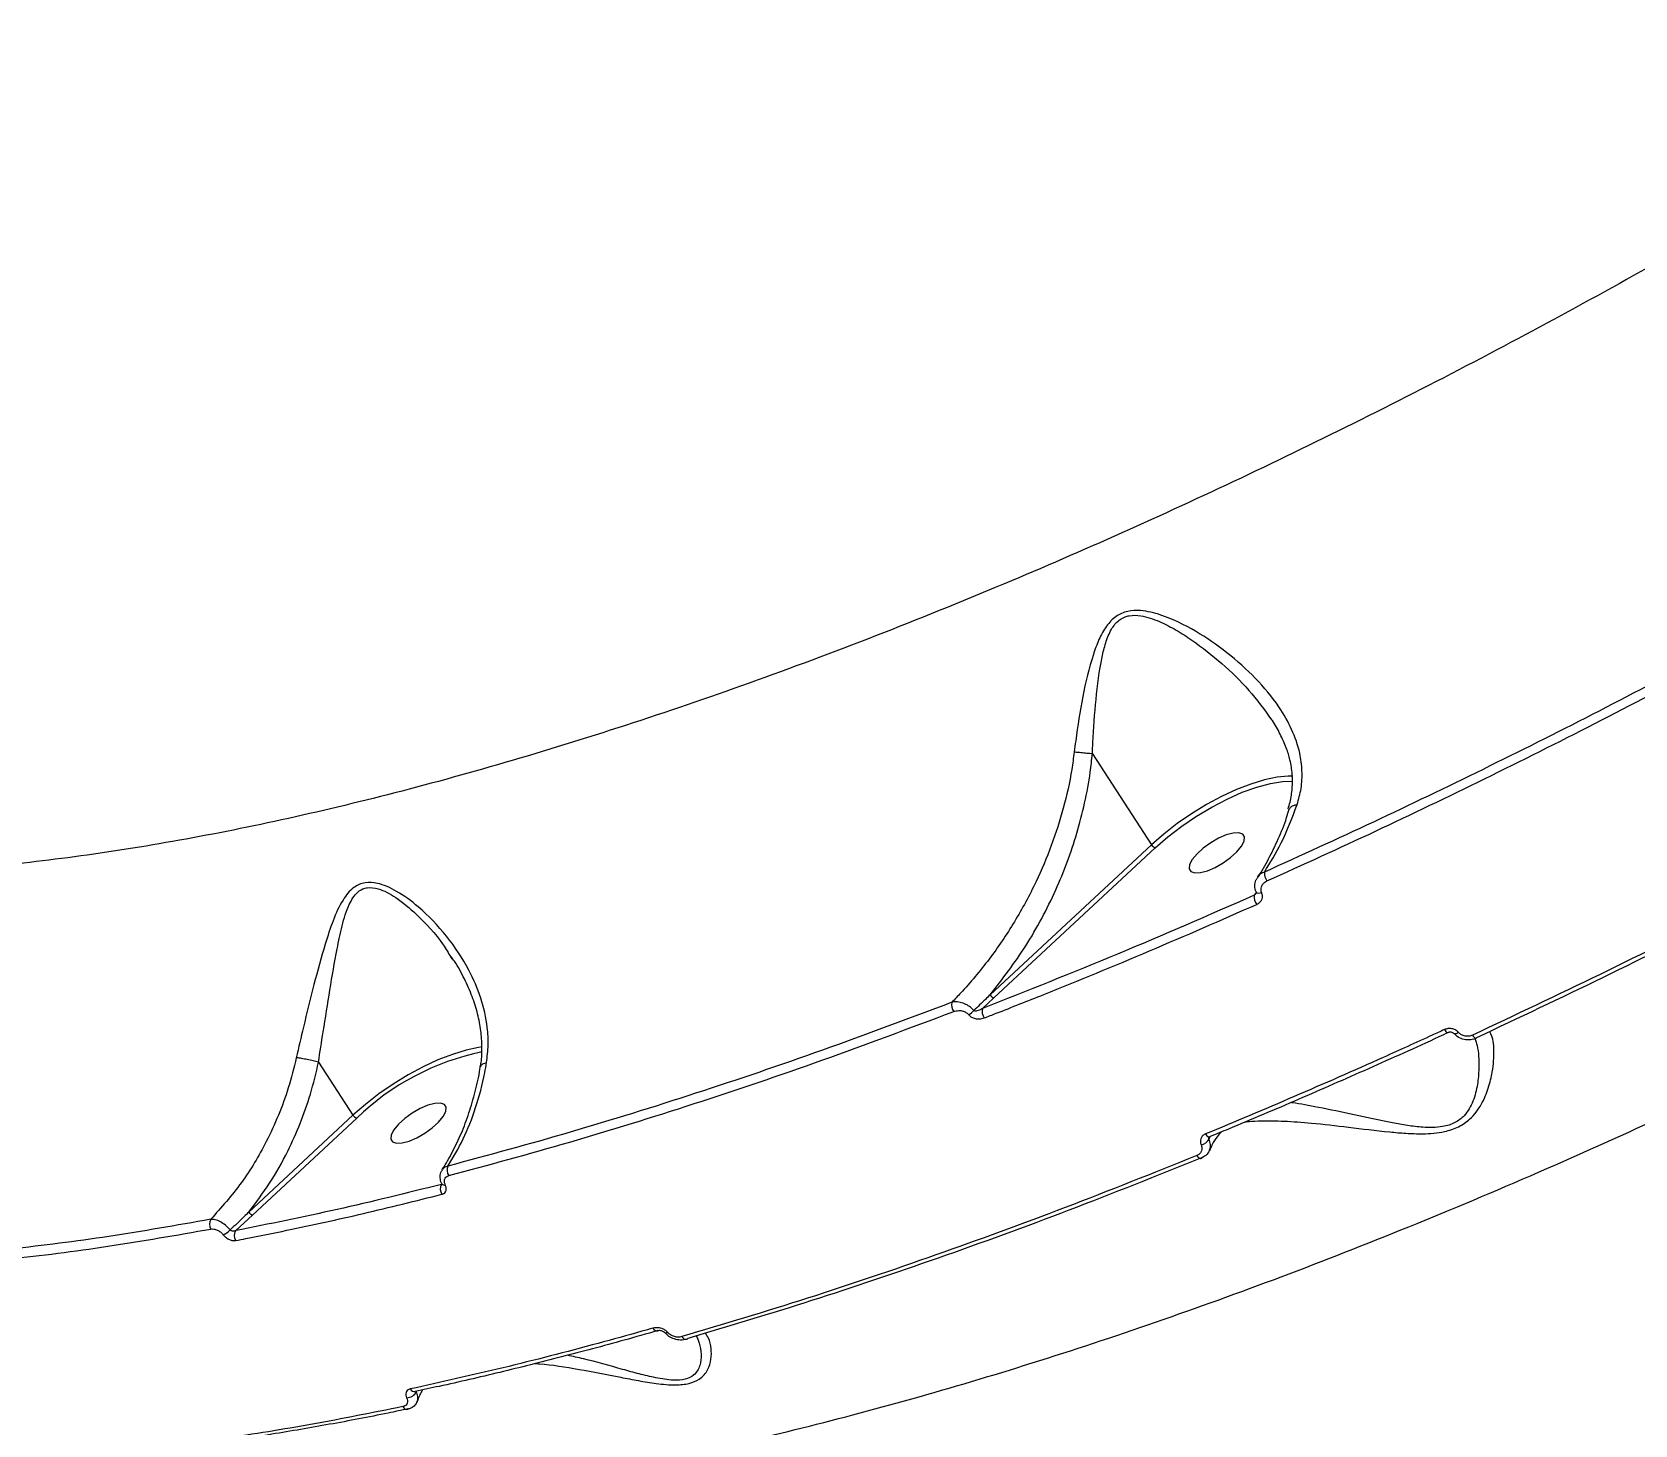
# Model space of a CAD drawing. Header units: millimetres. Extents: x -4781 to 5098, y -4410 to 4664.
# Drawn here: x -1711.4 to -1488, y -816.4 to -622.3 of the extents above; entities that cross this region are included whole.
import ezdxf

# ---------------------------------------------------------------- set-up
doc = ezdxf.new("R2010")
doc.units = ezdxf.units.MM
for name, color, linetype in [('DIKOM_ОБЪЕКТ', 7, 'Continuous'), ('DIKOM_РАЗМЕР_ЗОНА', 7, 'Continuous'), ('DIKOM_РАЗМЕР_ОБЪЕКТА', 7, 'Continuous')]:
    doc.layers.add(name, color=color, linetype=linetype)
doc.styles.add('style1', font='arial.ttf', dxfattribs={"width": 0.8})
doc.dimstyles.new('1-50', dxfattribs={"dimtxt": 300, "dimasz": 200, "dimexe": 100, "dimexo": 0, "dimgap": 100, "dimtad": 1, "dimtxsty": 'style1', "dimcen": 200, "dimclrd": 7, "dimclre": 7, "dimclrt": 7, "dimadec": 1, "dimazin": 2, "dimtfac": 1, "dimtmove": 0, "dimatfit": 2, "dimfxl": 0, "dimlwd": 25, "dimlwe": 18, "dimarcsym": 0})

# ---------------------------------------------------------------- blocks, each defined once
blk = doc.blocks.new('*D54')
at = {"layer": 'Defpoints', "color": 0, "transparency": 16777216}
for p in [(2534.93, 1098.4), (-3331.22, 763.4), (2534.93, -3200.56)]:
    blk.add_point(p, dxfattribs=at)
at = {"layer": 'DIKOM_РАЗМЕР_ОБЪЕКТА', "color": 7, "lineweight": 18, "transparency": 16777216}
for p, q in [((2534.93, 1098.4), (2534.93, -3300.56)), ((-3331.22, 763.4), (-3331.22, -3300.56))]:
    blk.add_line(p, q, dxfattribs=at)
at = {"layer": 'DIKOM_РАЗМЕР_ОБЪЕКТА', "color": 7, "lineweight": 25, "transparency": 16777216}
blk.add_line((-3131.22, -3200.56), (2334.93, -3200.56), dxfattribs=at)
at = {"layer": 'DIKOM_РАЗМЕР_ОБЪЕКТА', "color": 7, "transparency": 16777216}
for points in [[(-3131.22, -3167.23), (-3131.22, -3233.9), (-3331.22, -3200.56)], [(2334.93, -3167.23), (2334.93, -3233.9), (2534.93, -3200.56)]]:
    blk.add_solid(points, dxfattribs=at)
at = {"layer": 'DIKOM_РАЗМЕР_ОБЪЕКТА', "color": 7, "transparency": 16777216, "insert": (941.13, -2947.39), "char_height": 300, "attachment_point": 5, "style": 'style1'}
blk.add_mtext('5870', dxfattribs=at)
blk = doc.blocks.new('*D57')
at = {"layer": 'Defpoints', "color": 0, "transparency": 16777216}
for p in [(4034.06, 1180.11), (-4781.22, 856.14), (4034.06, -4310.06)]:
    blk.add_point(p, dxfattribs=at)
at = {"layer": 'DIKOM_РАЗМЕР_ЗОНА', "color": 7, "lineweight": 18, "transparency": 16777216}
for p, q in [((4034.06, 1180.11), (4034.06, -4410.06)), ((-4781.22, 856.14), (-4781.22, -4410.06))]:
    blk.add_line(p, q, dxfattribs=at)
at = {"layer": 'DIKOM_РАЗМЕР_ЗОНА', "color": 7, "lineweight": 25, "transparency": 16777216}
blk.add_line((-4581.22, -4310.06), (3834.06, -4310.06), dxfattribs=at)
at = {"layer": 'DIKOM_РАЗМЕР_ЗОНА', "color": 7, "transparency": 16777216}
for points in [[(-4581.22, -4276.72), (-4581.22, -4343.39), (-4781.22, -4310.06)], [(3834.06, -4276.72), (3834.06, -4343.39), (4034.06, -4310.06)]]:
    blk.add_solid(points, dxfattribs=at)
at = {"layer": 'DIKOM_РАЗМЕР_ЗОНА', "color": 7, "transparency": 16777216, "insert": (-1490.8, -4056.88), "char_height": 300, "attachment_point": 5, "style": 'style1'}
blk.add_mtext('8820', dxfattribs=at)

msp = doc.modelspace()

# ---------------------------------------------------------------- linework, layer by layer
at = {"layer": 'DIKOM_ОБЪЕКТ', "color": 7, "linetype": 'Continuous', "lineweight": 15}
for p, q in [((-1563.629, -722.932), (-1555.406, -735.59)), ((-1555.406, -735.59), (-1577.881, -756.498)), ((-1577.356, -756.909), (-1554.882, -736)), ((-1540.784, -742.224), (-1541.084, -742.622)), ((-1653.055, -751.254), (-1652.908, -751.488)), ((-1578.969, -758.403), (-1577.356, -756.909)), ((-1671.495, -765.888), (-1666.703, -773.264)), ((-1666.703, -773.264), (-1681.235, -786.783)), ((-1680.71, -787.193), (-1666.179, -773.674)), ((-1547.358, -776.618), (-1547.224, -776.246)), ((-1548.486, -779.288), (-1548.45, -779.269)), ((-1654.352, -782.881), (-1654.383, -782.922)), ((-1683.049, -789.355), (-1680.71, -787.193)), ((-1658.026, -811.791), (-1658.031, -811.792)), ((-1659.077, -814.254), (-1659.026, -814.241))]:
    msp.add_line(p, q, dxfattribs=at)
at = {"layer": 'DIKOM_ОБЪЕКТ', "color": 7, "linetype": 'Continuous', "lineweight": 15, "flags": 128}
for points in [[(-1535.69, -726.015), (-1536.33, -726.01), (-1537.895, -726.162), (-1539.648, -726.534), (-1541.55, -727.117), (-1543.56, -727.901), (-1545.635, -728.867), (-1547.729, -729.994), (-1549.798, -731.259), (-1551.795, -732.633), (-1553.678, -734.087), (-1555.406, -735.59)], [(-1554.882, -736), (-1553.108, -734.464), (-1551.169, -732.981), (-1549.113, -731.589), (-1546.987, -730.32), (-1544.845, -729.205), (-1542.737, -728.272), (-1540.715, -727.542), (-1538.827, -727.034), (-1537.119, -726.759), (-1535.704, -726.721)], [(-1550.077, -738.348), (-1550.144, -738.924), (-1549.897, -739.321), (-1549.357, -739.506), (-1548.567, -739.464), (-1547.593, -739.199), (-1546.512, -738.732), (-1545.411, -738.1), (-1544.382, -737.356), (-1543.505, -736.559), (-1542.854, -735.774), (-1542.48, -735.064), (-1542.414, -734.488), (-1542.66, -734.091), (-1543.2, -733.906), (-1543.99, -733.948), (-1544.965, -734.213), (-1546.046, -734.68), (-1547.146, -735.312), (-1548.176, -736.056), (-1549.052, -736.853), (-1549.703, -737.638), (-1550.077, -738.348)], [(-1540.025, -742.293), (-1540.242, -742.339), (-1540.436, -742.354), (-1540.598, -742.336), (-1540.717, -742.286), (-1540.786, -742.207), (-1540.788, -742.204)], [(-1514.574, -761.346), (-1514.473, -761.487), (-1514.371, -761.604), (-1514.272, -761.693), (-1514.181, -761.75), (-1514.099, -761.772), (-1514.031, -761.76), (-1514.03, -761.76)], [(-1512.597, -761.736), (-1512.719, -761.811), (-1512.834, -761.87), (-1512.941, -761.913), (-1513.035, -761.939), (-1513.115, -761.948), (-1513.179, -761.938), (-1513.225, -761.91), (-1513.231, -761.904)], [(-1648.685, -763.765), (-1649.192, -763.836), (-1650.945, -764.207), (-1652.847, -764.791), (-1654.857, -765.575), (-1656.932, -766.54), (-1659.026, -767.668), (-1661.095, -768.933), (-1663.092, -770.307), (-1664.975, -771.761), (-1666.703, -773.264)], [(-1510.654, -762.119), (-1510.557, -762.256), (-1510.459, -762.37), (-1510.364, -762.459), (-1510.275, -762.518), (-1510.195, -762.545), (-1510.128, -762.539), (-1510.12, -762.536)], [(-1510.12, -762.536), (-1510.075, -762.502), (-1510.039, -762.433)], [(-1661.374, -776.022), (-1661.44, -776.598), (-1661.194, -776.995), (-1660.654, -777.18), (-1659.864, -777.138), (-1658.89, -776.873), (-1657.808, -776.406), (-1656.708, -775.774), (-1655.679, -775.03), (-1654.802, -774.233), (-1654.151, -773.448), (-1653.777, -772.738), (-1653.711, -772.162), (-1653.957, -771.765), (-1654.498, -771.58), (-1655.287, -771.621), (-1656.262, -771.887), (-1657.343, -772.354), (-1658.443, -772.986), (-1659.473, -773.73), (-1660.349, -774.527), (-1661, -775.312), (-1661.374, -776.022)], [(-1547.877, -775.891), (-1547.774, -776.031), (-1547.668, -776.146), (-1547.562, -776.232), (-1547.46, -776.284), (-1547.367, -776.302), (-1547.285, -776.284)], [(-1549.07, -778.894), (-1548.971, -779.03), (-1548.868, -779.143), (-1548.764, -779.227), (-1548.665, -779.281), (-1548.572, -779.302), (-1548.49, -779.29), (-1548.486, -779.288)], [(-1622.829, -803.556), (-1622.908, -803.593), (-1622.981, -803.621), (-1623.046, -803.639), (-1623.102, -803.647), (-1623.148, -803.645), (-1623.185, -803.633), (-1623.207, -803.615)]]:
    msp.add_lwpolyline(points, dxfattribs=at)
at = {"layer": 'DIKOM_ОБЪЕКТ', "color": 7, "linetype": 'Continuous', "lineweight": 15}
for centre, radius, start, end in [((-1554.639, -735.15), 0.884, 209.81824, 254.07925), ((-1537.657, -739.465), 2.01, 177.90582, 215.3995), ((-1539.212, -742.793), 1.881, 174.7796, 216.12764), ((-1577.111, -756.055), 0.888, 209.93421, 253.96328), ((-1581.614, -757.867), 1.649, 168.63794, 215.33849), ((-1582.454, -756.562), 3.122, 300.1662, 317.24545), ((-1577.41, -758.776), 1.604, 166.54451, 216.00548), ((-1641.664, -799.014), 35.257, 101.48092, 134.05289), ((-1665.933, -772.82), 0.889, 209.94934, 253.94815), ((-1548.763, -775.783), 1.634, 280.19635, 329.27734), ((-1652.24, -780.932), 1.355, 155.19312, 214.28323), ((-1653.217, -783.542), 1.321, 152.02469, 214.71874), ((-1653.955, -782.562), 0.454, 219.20777, 285.65843), ((-1685.44, -788.432), 1.271, 149.36294, 213.51035), ((-1680.464, -786.339), 0.889, 209.94934, 253.94815), ((-1686.088, -787.035), 3.177, 294.17989, 315.37897), ((-1681.995, -790.039), 1.256, 147.01157, 213.97389), ((-1624.302, -802.684), 0.639, 204.70252, 277.49605), ((-1620.259, -803.862), 0.645, 205.0737, 276.05183), ((-1620.299, -804.13), 0.389, 286.1585, 325.60577), ((-1659.242, -811.079), 1.573, 270.60923, 332.74689), ((-1658.117, -811.128), 0.667, 206.83468, 278.63021), ((-1659.144, -813.578), 0.679, 207.42707, 275.67262)]:
    msp.add_arc(centre, radius, start, end, dxfattribs=at)
for points, knots in [([(-1700.141, -826.669), (-1696.301, -826.986), (-1688.607, -827.621), (-1676.038, -827.616), (-1662.766, -826.92), (-1648.778, -825.47), (-1634.159, -823.288), (-1618.943, -820.37), (-1603.144, -816.709), (-1586.801, -812.325), (-1569.969, -807.238), (-1552.726, -801.473), (-1535.154, -795.058), (-1517.298, -788.004), (-1499.184, -780.311), (-1480.845, -772.004), (-1462.346, -763.116), (-1443.771, -753.691), (-1425.206, -743.773), (-1406.7, -733.381), (-1388.284, -722.525), (-1369.987, -711.232), (-1351.874, -699.546), (-1334.027, -687.524), (-1316.53, -675.22), (-1299.426, -662.663), (-1282.751, -649.867), (-1266.525, -636.859), (-1250.807, -623.692), (-1235.669, -610.427), (-1221.176, -597.128), (-1208.418, -584.821), (-1197.211, -573.532), (-1190.772, -566.697), (-1187.553, -563.279)], [0, 0, 0, 0, 0.03155663, 0.06321286, 0.0949197, 0.12662656, 0.15828294, 0.18983941, 0.22139713, 0.25305436, 0.28476196, 0.31646992, 0.34812713, 0.37968505, 0.41126502, 0.44294433, 0.47467424, 0.50640413, 0.53808345, 0.56966396, 0.60129519, 0.63302521, 0.66480636, 0.69658742, 0.72831845, 0.75995011, 0.79165926, 0.82346749, 0.85532685, 0.88718615, 0.91899504, 0.9507048, 0.97535237, 1, 1, 1, 1]), ([(-1444.007, -630.133), (-1449.328, -633.425), (-1459.974, -640.013), (-1476.074, -649.462), (-1492.218, -658.566), (-1508.593, -667.39), (-1525.163, -675.898), (-1541.89, -684.056), (-1558.503, -691.726), (-1575.503, -699.125), (-1592.836, -706.168), (-1610.436, -712.774), (-1627.708, -718.711), (-1644.57, -723.952), (-1660.941, -728.47), (-1676.749, -732.243), (-1691.956, -735.251), (-1706.55, -737.507), (-1720.507, -739.015), (-1733.763, -739.769), (-1746.254, -739.764), (-1757.924, -738.994), (-1768.738, -737.449), (-1778.697, -735.147), (-1787.786, -732.101), (-1795.962, -728.326), (-1803.196, -723.847), (-1809.523, -718.539), (-1814.484, -713.101), (-1816.857, -709.069), (-1817.837, -707.405)], [0, 0, 0, 0, 0.0324352, 0.0649096, 0.0973834, 0.1298186, 0.163584, 0.1973932, 0.2312023, 0.2649672, 0.3021257, 0.3394017, 0.3767377, 0.4140735, 0.4513491, 0.488507, 0.5255421, 0.5626944, 0.599906, 0.6371178, 0.6742696, 0.7113042, 0.7482507, 0.7853139, 0.8224368, 0.8595594, 0.8966223, 0.9335688, 0.9725881, 1, 1, 1, 1]), ([(-1535.096, -729.984), (-1534.886, -729.239), (-1534.445, -727.678), (-1534.346, -725.265), (-1534.705, -722.489), (-1535.754, -719.481), (-1537.775, -715.948), (-1540.788, -712.312), (-1544.763, -708.798), (-1549.17, -705.717), (-1553.279, -703.716), (-1556.56, -702.87), (-1558.747, -702.945), (-1560.442, -703.688), (-1561.769, -705.124), (-1562.766, -706.973), (-1563.933, -710.213), (-1565.056, -714.899), (-1565.767, -719.539), (-1566.1, -722.142), (-1566.169, -722.675)], [0, 0, 0, 0, 0.0399673, 0.0838384, 0.127729, 0.1889299, 0.2502279, 0.3350339, 0.4199781, 0.5024326, 0.5846095, 0.6297405, 0.6580792, 0.6869102, 0.7179974, 0.7532806, 0.7887185, 0.882239, 0.9758676, 1, 1, 1, 1]), ([(-1563.637, -722.925), (-1563.637, -722.924), (-1563.615, -722.396), (-1563.498, -719.853), (-1563.172, -715.285), (-1562.609, -710.646), (-1561.809, -707.414), (-1561.101, -705.611), (-1560.077, -704.284), (-1559.094, -703.791), (-1558.078, -703.567), (-1556.519, -703.622), (-1554.304, -704.41), (-1551.947, -705.632), (-1548.987, -707.538), (-1545.502, -710.289), (-1541.68, -713.989), (-1539.668, -716.772), (-1538.665, -718.159)], [0, 0, 0, 0, 0.0001194, 0.0330346, 0.1592292, 0.288189, 0.3340668, 0.3807984, 0.4192518, 0.4475634, 0.4540386, 0.4889743, 0.5473066, 0.602373, 0.6575023, 0.7704164, 0.8856174, 1, 1, 1, 1]), ([(-1478.701, -709.466), (-1483.788, -712.146), (-1493.963, -717.505), (-1509.23, -725.139), (-1524.487, -732.491), (-1534.606, -737.092), (-1539.665, -739.392)], [0, 0, 0, 0, 0.249101, 0.4982004, 0.7490987, 1, 1, 1, 1]), ([(-1539.295, -740.629), (-1534.261, -738.341), (-1524.192, -733.764), (-1508.939, -726.416), (-1493.6, -718.751), (-1483.33, -713.341), (-1478.194, -710.636)], [0, 0, 0, 0, 0.2490999, 0.4982004, 0.7491005, 1, 1, 1, 1]), ([(-1536.359, -730.571), (-1536.259, -730.26), (-1535.956, -729.314), (-1535.749, -727.701), (-1535.733, -725.738), (-1536.025, -723.853), (-1536.588, -721.999), (-1537.448, -720.16), (-1538.15, -718.837), (-1538.613, -718.187), (-1538.646, -718.14)], [0, 0, 0, 0, 0.0735415, 0.2237097, 0.3798394, 0.5391954, 0.6743304, 0.8320409, 0.9880269, 1, 1, 1, 1]), ([(-1430.335, -720.431), (-1433.398, -722.177), (-1442.358, -727.283), (-1457.256, -735.45), (-1475.052, -744.793), (-1492.881, -753.745), (-1504.73, -759.328), (-1510.654, -762.119)], [0, 0, 0, 0, 0.11445407, 0.33476413, 0.55507663, 0.77753901, 1, 1, 1, 1]), ([(-1510.039, -762.433), (-1504.185, -759.676), (-1492.478, -754.161), (-1474.747, -745.266), (-1456.933, -735.922), (-1441.953, -727.712), (-1432.956, -722.585), (-1429.9, -720.844)], [0, 0, 0, 0, 0.22031266, 0.44062192, 0.66308405, 0.88554574, 1, 1, 1, 1]), ([(-1566.169, -722.675), (-1566.276, -723.48), (-1566.627, -726.107), (-1567.61, -730.496), (-1569.288, -735.725), (-1571.546, -741.051), (-1574.428, -746.379), (-1577.966, -751.589), (-1580.995, -755.233), (-1582.822, -757.119), (-1583.231, -757.542)], [0, 0, 0, 0, 0.0601107, 0.1962314, 0.3328138, 0.4690594, 0.6303249, 0.7921174, 0.9534348, 1, 1, 1, 1]), ([(-1577.881, -756.498), (-1576.16, -754.276), (-1573.56, -750.916), (-1570.664, -745.874), (-1568.127, -740.736), (-1566.106, -735.333), (-1564.668, -729.778), (-1563.977, -726.071), (-1563.723, -723.775), (-1563.629, -722.932)], [0, 0, 0, 0, 0.2355451, 0.3560383, 0.4765316, 0.7016532, 0.8172925, 0.9329198, 1, 1, 1, 1]), ([(-1563.637, -722.925), (-1563.888, -722.899), (-1564.388, -722.846), (-1565.242, -722.762), (-1565.836, -722.705), (-1566.125, -722.679), (-1566.169, -722.675)], [0, 0, 0, 0, 0.3157232, 0.6314641, 0.9437551, 1, 1, 1, 1]), ([(-1563.629, -722.932), (-1563.63, -722.931), (-1563.632, -722.928), (-1563.635, -722.926), (-1563.637, -722.926), (-1563.637, -722.925)], [0, 0, 0, 0, 0.4104376, 0.7799614, 1, 1, 1, 1]), ([(-1540.611, -740.111), (-1540.601, -740.098), (-1540.034, -739.322), (-1539.05, -737.547), (-1537.699, -734.797), (-1536.746, -732.46), (-1536.306, -731), (-1536.184, -730.596)], [0, 0, 0, 0, 0.0051613, 0.3001366, 0.5942396, 0.8877028, 1, 1, 1, 1]), ([(-1539.665, -739.392), (-1538.848, -738.075), (-1537.074, -735.217), (-1535.789, -731.818), (-1535.096, -729.984)], [0, 0, 0, 0, 0.4604856, 1, 1, 1, 1]), ([(-1536.138, -730.635), (-1536.127, -730.571), (-1536.093, -730.368), (-1535.762, -730.14), (-1535.37, -730.018), (-1535.132, -729.988), (-1535.096, -729.984)], [0, 0, 0, 0, 0.1831216, 0.5794086, 0.9360481, 1, 1, 1, 1]), ([(-1539.665, -739.392), (-1539.754, -739.428), (-1540.08, -739.561), (-1540.433, -739.798), (-1540.564, -740.065), (-1540.592, -740.123)], [0, 0, 0, 0, 0.226535, 0.8333736, 1, 1, 1, 1]), ([(-1648.082, -765.95), (-1647.984, -765.131), (-1647.787, -763.492), (-1647.964, -760.454), (-1648.769, -756.905), (-1650.643, -752.594), (-1653.527, -748.223), (-1657.047, -744.556), (-1660.389, -742.074), (-1662.985, -740.896), (-1665.1, -740.752), (-1666.821, -741.522), (-1668.291, -743.399), (-1669.527, -746.129), (-1670.789, -750.078), (-1672.156, -755.016), (-1673.483, -760.399), (-1674.275, -763.843), (-1674.602, -765.262)], [0, 0, 0, 0, 0.0404288, 0.0808819, 0.1509576, 0.2211461, 0.3139215, 0.4066915, 0.4680963, 0.5184379, 0.5509389, 0.585737, 0.630826, 0.689213, 0.7478313, 0.8412595, 0.9345763, 1, 1, 1, 1]), ([(-1671.501, -765.882), (-1671.501, -765.881), (-1671.325, -764.473), (-1670.733, -761.08), (-1669.912, -755.735), (-1669.077, -750.806), (-1668.241, -746.835), (-1667.417, -744.096), (-1666.335, -742.293), (-1665.321, -741.695), (-1664.36, -741.489), (-1663.289, -741.618), (-1661.938, -742.194), (-1660.107, -743.296), (-1657.367, -745.643), (-1654.729, -748.468), (-1653.408, -750.667), (-1653.055, -751.254)], [0, 0, 0, 0, 0.0000843, 0.0933724, 0.2251181, 0.360521, 0.4414454, 0.5238007, 0.5833766, 0.6175134, 0.6276008, 0.6690018, 0.7022313, 0.7364093, 0.8217667, 0.9524306, 1, 1, 1, 1]), ([(-1540.779, -742.201), (-1540.794, -742.176), (-1540.948, -741.907), (-1541.014, -741.314), (-1540.92, -740.603), (-1540.676, -740.254), (-1540.587, -740.127)], [0, 0, 0, 0, 0.0385569, 0.416942, 0.7877896, 1, 1, 1, 1]), ([(-1540.025, -742.293), (-1540.071, -742.15), (-1540.164, -741.865), (-1540.091, -741.425), (-1539.866, -741.024), (-1539.569, -740.764), (-1539.354, -740.658), (-1539.295, -740.629)], [0, 0, 0, 0, 0.2168656, 0.4335645, 0.6620181, 0.9081306, 1, 1, 1, 1]), ([(-1541.084, -742.622), (-1547.45, -745.406), (-1560.2, -750.982), (-1572.707, -755.927), (-1578.969, -758.403)], [0, 0, 0, 0, 0.4992723, 1, 1, 1, 1]), ([(-1578.707, -759.719), (-1578.156, -759.505), (-1575.399, -758.433), (-1567.751, -755.402), (-1555.675, -750.447), (-1545.715, -746.085), (-1540.73, -743.902)], [0, 0, 0, 0, 0.0441436, 0.220715, 0.6100144, 1, 1, 1, 1]), ([(-1540.814, -742.364), (-1540.818, -742.37), (-1540.866, -742.448), (-1540.964, -742.533), (-1541.058, -742.602), (-1541.084, -742.622)], [0, 0, 0, 0, 0.0587501, 0.7389997, 1, 1, 1, 1]), ([(-1540.816, -742.363), (-1540.81, -742.357), (-1540.765, -742.314), (-1540.769, -742.284), (-1540.783, -742.228), (-1540.789, -742.203)], [0, 0, 0, 0, 0.0798679, 0.5881148, 1, 1, 1, 1]), ([(-1540.73, -743.902), (-1540.674, -743.874), (-1540.467, -743.773), (-1540.18, -743.525), (-1539.961, -743.139), (-1539.89, -742.71), (-1539.98, -742.432), (-1540.025, -742.293)], [0, 0, 0, 0, 0.0918693, 0.3355797, 0.5630667, 0.78146, 1, 1, 1, 1]), ([(-1648.958, -766.512), (-1648.919, -766.321), (-1648.734, -765.415), (-1648.69, -763.737), (-1648.831, -761.468), (-1649.294, -759.113), (-1650.058, -756.69), (-1651.157, -754.231), (-1652.145, -752.386), (-1652.839, -751.413), (-1652.976, -751.221)], [0, 0, 0, 0, 0.0357741, 0.1694872, 0.3115222, 0.4611915, 0.6181688, 0.7832229, 0.9573202, 1, 1, 1, 1]), ([(-1577.881, -756.498), (-1578.101, -756.711), (-1578.857, -757.442), (-1579.62, -758.168), (-1580.161, -758.682)], [0, 0, 0, 0, 0.2912631, 1, 1, 1, 1]), ([(-1583.231, -757.542), (-1589.263, -759.809), (-1601.328, -764.342), (-1619.065, -770.341), (-1636.528, -775.787), (-1647.823, -778.838), (-1653.47, -780.363)], [0, 0, 0, 0, 0.2485974, 0.497193, 0.7485958, 1, 1, 1, 1]), ([(-1653.36, -781.695), (-1647.763, -780.184), (-1636.57, -777.162), (-1619.139, -771.736), (-1601.302, -765.712), (-1589.073, -761.118), (-1582.959, -758.821)], [0, 0, 0, 0, 0.2485958, 0.4971932, 0.7485959, 1, 1, 1, 1]), ([(-1580.161, -758.682), (-1580.191, -758.647), (-1580.369, -758.441), (-1580.782, -758.084), (-1581.481, -757.695), (-1582.293, -757.468), (-1582.888, -757.468), (-1583.182, -757.531), (-1583.231, -757.542)], [0, 0, 0, 0, 0.0395097, 0.2325769, 0.4437218, 0.686693, 0.9479259, 1, 1, 1, 1]), ([(-1582.959, -758.821), (-1582.735, -758.759), (-1582.343, -758.651), (-1581.74, -758.726), (-1581.276, -758.913), (-1581.012, -759.117), (-1580.903, -759.241), (-1580.885, -759.261)], [0, 0, 0, 0, 0.3277139, 0.5739195, 0.7796483, 0.9627621, 1, 1, 1, 1]), ([(-1580.885, -759.261), (-1580.862, -759.287), (-1580.746, -759.419), (-1580.459, -759.633), (-1579.965, -759.825), (-1579.337, -759.895), (-1578.931, -759.782), (-1578.707, -759.719)], [0, 0, 0, 0, 0.04411123, 0.22456001, 0.43379903, 0.68752916, 1, 1, 1, 1]), ([(-1578.969, -758.403), (-1579.108, -758.484), (-1579.348, -758.625), (-1579.693, -758.737), (-1579.933, -758.764), (-1580.068, -758.736), (-1580.129, -758.708), (-1580.152, -758.689), (-1580.161, -758.682)], [0, 0, 0, 0, 0.3694074, 0.6445235, 0.8370656, 0.926919, 0.9709605, 1, 1, 1, 1]), ([(-1514.574, -761.346), (-1515.142, -761.607), (-1517.983, -762.913), (-1524.983, -766.083), (-1535.543, -770.737), (-1543.764, -774.172), (-1547.877, -775.891)], [0, 0, 0, 0, 0.05076917, 0.25385573, 0.62669782, 1, 1, 1, 1]), ([(-1514.032, -761.754), (-1514.468, -761.958), (-1518.191, -763.693), (-1525.171, -766.818), (-1534.949, -771.101), (-1542.326, -774.247), (-1546.417, -775.917), (-1547.289, -776.274)], [0, 0, 0, 0, 0.038981, 0.332445, 0.6265417, 0.9203843, 1, 1, 1, 1]), ([(-1542.315, -774.203), (-1542.144, -774.18), (-1541.538, -774.098), (-1539.79, -774.027), (-1536.943, -774.066), (-1532.845, -774.363), (-1527.921, -774.921), (-1523.418, -775.505), (-1519.919, -775.81), (-1517.358, -775.901), (-1514.795, -775.706), (-1512.528, -774.946), (-1510.675, -773.647), (-1509.295, -771.727), (-1508.372, -769.453), (-1507.748, -766.832), (-1507.575, -764.157), (-1507.802, -762.323), (-1508.212, -761.701), (-1508.281, -761.596)], [0, 0, 0, 0, 0.0188738, 0.0669199, 0.1416294, 0.2186183, 0.3142088, 0.4126448, 0.4499645, 0.487728, 0.5376452, 0.5731953, 0.6086395, 0.6652207, 0.725915, 0.7879231, 0.882642, 0.9802296, 1, 1, 1, 1]), ([(-1512.597, -761.736), (-1512.733, -761.612), (-1512.997, -761.372), (-1513.532, -761.198), (-1514.081, -761.171), (-1514.41, -761.288), (-1514.574, -761.346)], [0, 0, 0, 0, 0.2591654, 0.5021309, 0.7510876, 1, 1, 1, 1]), ([(-1513.232, -761.907), (-1513.246, -761.891), (-1513.282, -761.849), (-1513.393, -761.775), (-1513.55, -761.718), (-1513.726, -761.695), (-1513.901, -761.709), (-1513.989, -761.745), (-1514.032, -761.763)], [0, 0, 0, 0, 0.098723, 0.2637581, 0.4351505, 0.6073305, 0.8045104, 1, 1, 1, 1]), ([(-1510.125, -762.524), (-1510.172, -762.55), (-1510.472, -762.715), (-1511.138, -762.821), (-1512.039, -762.71), (-1512.785, -762.377), (-1513.087, -762.013), (-1513.196, -761.881)], [0, 0, 0, 0, 0.0481782, 0.31012963, 0.57744871, 0.84681003, 1, 1, 1, 1]), ([(-1510.654, -762.119), (-1510.816, -762.177), (-1511.139, -762.292), (-1511.68, -762.269), (-1512.176, -762.098), (-1512.465, -761.883), (-1512.584, -761.751), (-1512.597, -761.736)], [0, 0, 0, 0, 0.248654, 0.4974786, 0.7389466, 0.9702764, 1, 1, 1, 1]), ([(-1510.322, -762.595), (-1510.208, -762.912), (-1509.802, -764.036), (-1509.724, -766.295), (-1509.89, -768.966), (-1510.369, -770.899), (-1511.056, -772.375), (-1511.814, -773.428), (-1513.022, -774.385), (-1515.062, -775.017), (-1517.391, -775.013), (-1519.728, -774.735), (-1522.981, -774.145), (-1527.237, -773.211), (-1531.809, -772.221), (-1534.761, -771.676), (-1535.898, -771.535), (-1535.992, -771.524)], [0, 0, 0, 0, 0.0493118, 0.1752644, 0.2540014, 0.3325331, 0.3672443, 0.4018376, 0.4432457, 0.4844123, 0.5443743, 0.5916462, 0.639011, 0.7653607, 0.8917976, 0.9911197, 1, 1, 1, 1]), ([(-1674.602, -765.262), (-1674.951, -766.677), (-1675.626, -769.411), (-1677.059, -773.316), (-1679.125, -777.804), (-1682.136, -782.855), (-1685.055, -786.127), (-1686.534, -787.784)], [0, 0, 0, 0, 0.1647927, 0.3184379, 0.4735159, 0.7333036, 1, 1, 1, 1]), ([(-1681.235, -786.783), (-1680.238, -785.459), (-1678.231, -782.795), (-1675.878, -778.596), (-1674.009, -774.428), (-1672.536, -770.292), (-1671.849, -767.385), (-1671.495, -765.888)], [0, 0, 0, 0, 0.2199141, 0.4427747, 0.6236753, 0.8062579, 1, 1, 1, 1]), ([(-1671.501, -765.882), (-1671.746, -765.82), (-1672.235, -765.695), (-1673.079, -765.514), (-1673.863, -765.367), (-1674.354, -765.293), (-1674.567, -765.267), (-1674.602, -765.262)], [0, 0, 0, 0, 0.2440297, 0.4879981, 0.7320085, 0.9571043, 1, 1, 1, 1]), ([(-1671.495, -765.888), (-1671.495, -765.886), (-1671.497, -765.884), (-1671.5, -765.883), (-1671.501, -765.882), (-1671.501, -765.882)], [0, 0, 0, 0, 0.5112619, 0.9029977, 1, 1, 1, 1]), ([(-1653.47, -780.363), (-1652.729, -779.133), (-1651.232, -776.649), (-1649.52, -772.235), (-1648.548, -768.577), (-1648.163, -766.408), (-1648.082, -765.95)], [0, 0, 0, 0, 0.2991613, 0.6039986, 0.9163527, 1, 1, 1, 1]), ([(-1648.894, -766.511), (-1648.885, -766.446), (-1648.863, -766.273), (-1648.573, -766.094), (-1648.266, -765.99), (-1648.116, -765.957), (-1648.082, -765.95)], [0, 0, 0, 0, 0.2550672, 0.6860982, 0.9282472, 1, 1, 1, 1]), ([(-1654.285, -780.834), (-1654.268, -780.812), (-1653.735, -780.075), (-1652.817, -778.399), (-1651.565, -775.809), (-1650.502, -772.992), (-1649.648, -769.996), (-1649.132, -767.82), (-1648.966, -766.616), (-1648.95, -766.502)], [0, 0, 0, 0, 0.0062464, 0.2012837, 0.3965005, 0.5915559, 0.7860622, 0.9796829, 1, 1, 1, 1]), ([(-1548.473, -777.391), (-1548.425, -777.534), (-1548.327, -777.819), (-1548.393, -778.246), (-1548.611, -778.611), (-1548.874, -778.809), (-1549.042, -778.882), (-1549.07, -778.894)], [0, 0, 0, 0, 0.2375413, 0.4754607, 0.7136384, 0.9519702, 1, 1, 1, 1]), ([(-1547.877, -775.891), (-1547.905, -775.903), (-1548.073, -775.977), (-1548.336, -776.175), (-1548.553, -776.539), (-1548.618, -776.965), (-1548.522, -777.249), (-1548.473, -777.391)], [0, 0, 0, 0, 0.0488978, 0.2870955, 0.524882, 0.7625539, 1, 1, 1, 1]), ([(-1547.358, -776.618), (-1547.375, -776.571), (-1547.409, -776.48), (-1547.39, -776.394), (-1547.38, -776.352)], [0, 0, 0, 0, 0.50853537, 1, 1, 1, 1]), ([(-1547.29, -776.289), (-1547.309, -776.297), (-1547.366, -776.321), (-1547.377, -776.343), (-1547.378, -776.349), (-1547.379, -776.351)], [0, 0, 0, 0, 0.2284836, 0.6701484, 1, 1, 1, 1]), ([(-1547.325, -778.131), (-1547.307, -778.103), (-1547.165, -777.875), (-1547.133, -777.334), (-1547.283, -776.856), (-1547.358, -776.618)], [0, 0, 0, 0, 0.0636728, 0.5317183, 1, 1, 1, 1]), ([(-1545.693, -775.62), (-1545.885, -775.824), (-1546.328, -776.297), (-1546.874, -777.162), (-1547.177, -777.931), (-1547.281, -778.193)], [0, 0, 0, 0, 0.3341456, 0.7728019, 1, 1, 1, 1]), ([(-1549.07, -778.894), (-1555.205, -781.353), (-1567.474, -786.271), (-1585.575, -792.869), (-1603.441, -798.929), (-1615.042, -802.4), (-1620.843, -804.136)], [0, 0, 0, 0, 0.2485942, 0.4971888, 0.7485942, 1, 1, 1, 1]), ([(-1619.978, -804.35), (-1614.256, -802.638), (-1602.811, -799.216), (-1585.059, -793.206), (-1566.937, -786.609), (-1554.557, -781.649), (-1548.368, -779.168)], [0, 0, 0, 0, 0.2485952, 0.4971904, 0.7485945, 1, 1, 1, 1]), ([(-1547.327, -778.131), (-1547.335, -778.165), (-1547.399, -778.459), (-1547.796, -778.911), (-1548.259, -779.162), (-1548.486, -779.285)], [0, 0, 0, 0, 0.0631986, 0.5404058, 1, 1, 1, 1]), ([(-1654.298, -782.845), (-1654.32, -782.807), (-1654.473, -782.539), (-1654.571, -781.999), (-1654.524, -781.342), (-1654.309, -781.022), (-1654.227, -780.9)], [0, 0, 0, 0, 0.0619325, 0.4331032, 0.7842241, 1, 1, 1, 1]), ([(-1653.47, -780.363), (-1653.516, -780.376), (-1653.767, -780.445), (-1654.066, -780.594), (-1654.182, -780.822), (-1654.213, -780.882)], [0, 0, 0, 0, 0.1417499, 0.7734847, 1, 1, 1, 1]), ([(-1653.833, -782.999), (-1653.885, -782.862), (-1653.991, -782.586), (-1653.955, -782.202), (-1653.775, -781.896), (-1653.542, -781.748), (-1653.388, -781.703), (-1653.36, -781.695)], [0, 0, 0, 0, 0.236379, 0.4728822, 0.7098534, 0.9468015, 1, 1, 1, 1]), ([(-1654.383, -782.922), (-1659.261, -784.132), (-1669.028, -786.554), (-1678.372, -788.421), (-1683.049, -789.355)], [0, 0, 0, 0, 0.49944998, 1, 1, 1, 1]), ([(-1654.276, -782.931), (-1654.276, -782.934), (-1654.277, -782.942), (-1654.282, -782.895), (-1654.307, -782.851), (-1654.31, -782.846)], [0, 0, 0, 0, 0.3704243, 0.92769145, 1, 1, 1, 1]), ([(-1654.302, -784.294), (-1654.274, -784.286), (-1654.121, -784.242), (-1653.889, -784.095), (-1653.711, -783.792), (-1653.675, -783.41), (-1653.78, -783.136), (-1653.833, -782.999)], [0, 0, 0, 0, 0.054562, 0.2913377, 0.5278024, 0.7639917, 1, 1, 1, 1]), ([(-1683.037, -790.741), (-1682.565, -790.651), (-1680.205, -790.197), (-1674.323, -789.007), (-1665.271, -787.026), (-1657.96, -785.205), (-1654.302, -784.294)], [0, 0, 0, 0, 0.0507665, 0.2538452, 0.6266953, 1, 1, 1, 1]), ([(-1686.534, -787.784), (-1691.302, -788.621), (-1700.836, -790.294), (-1714.517, -792.026), (-1727.695, -793.166), (-1738.284, -793.607), (-1744.369, -793.583), (-1746.437, -793.575)], [0, 0, 0, 0, 0.2203119, 0.44062209, 0.66308309, 0.88554508, 1, 1, 1, 1]), ([(-1683.827, -789.266), (-1683.851, -789.237), (-1684.044, -789.001), (-1684.484, -788.573), (-1685.19, -788.103), (-1685.923, -787.801), (-1686.331, -787.79), (-1686.534, -787.784)], [0, 0, 0, 0, 0.0333239, 0.2664391, 0.5082429, 0.7552554, 1, 1, 1, 1]), ([(-1681.235, -786.783), (-1681.454, -786.996), (-1682.311, -787.831), (-1683.18, -788.654), (-1683.827, -789.266)], [0, 0, 0, 0, 0.256367, 1, 1, 1, 1]), ([(-1746.543, -794.939), (-1744.47, -794.947), (-1738.409, -794.972), (-1727.88, -794.536), (-1714.723, -793.405), (-1700.974, -791.672), (-1691.325, -789.98), (-1686.5, -789.134)], [0, 0, 0, 0, 0.1144535, 0.334766, 0.5550759, 0.7775376, 1, 1, 1, 1]), ([(-1686.5, -789.134), (-1686.366, -789.124), (-1686.097, -789.104), (-1685.627, -789.254), (-1685.185, -789.518), (-1684.916, -789.772), (-1684.801, -789.915), (-1684.786, -789.933)], [0, 0, 0, 0, 0.2478326, 0.4959356, 0.7364247, 0.9670124, 1, 1, 1, 1]), ([(-1684.786, -789.933), (-1684.773, -789.95), (-1684.657, -790.095), (-1684.383, -790.353), (-1683.93, -790.622), (-1683.45, -790.773), (-1683.175, -790.752), (-1683.037, -790.741)], [0, 0, 0, 0, 0.02994457, 0.26182641, 0.50392009, 0.75204764, 1, 1, 1, 1]), ([(-1683.049, -789.355), (-1683.117, -789.38), (-1683.252, -789.43), (-1683.469, -789.437), (-1683.654, -789.394), (-1683.762, -789.328), (-1683.809, -789.285), (-1683.822, -789.271), (-1683.827, -789.266)], [0, 0, 0, 0, 0.27273465, 0.53279519, 0.76679343, 0.93204023, 0.97401499, 1, 1, 1, 1]), ([(-1624.882, -802.952), (-1625.395, -803.097), (-1627.956, -803.824), (-1634.987, -805.761), (-1645.849, -808.567), (-1654.422, -810.475), (-1658.712, -811.43)], [0, 0, 0, 0, 0.044145, 0.220723, 0.6100196, 1, 1, 1, 1]), ([(-1624.209, -803.296), (-1625.776, -803.746), (-1630.309, -805.046), (-1637.665, -806.994), (-1646.259, -809.136), (-1653.043, -810.724), (-1656.91, -811.536), (-1658.02, -811.769)], [0, 0, 0, 0, 0.1348075, 0.389803, 0.644183, 0.8978422, 1, 1, 1, 1]), ([(-1641.289, -807.875), (-1641.101, -807.888), (-1639.149, -808.016), (-1635.134, -808.678), (-1630.498, -809.576), (-1626.895, -810.281), (-1624.318, -810.711), (-1621.869, -810.932), (-1619.786, -810.723), (-1618.155, -810.008), (-1617.158, -808.771), (-1616.722, -807.262), (-1616.735, -805.75), (-1617.021, -804.491), (-1617.442, -803.859), (-1617.599, -803.623)], [0, 0, 0, 0, 0.0149065, 0.1545408, 0.2983488, 0.3591918, 0.4208359, 0.4901371, 0.5457048, 0.6013243, 0.6829644, 0.7661749, 0.8511937, 0.9441383, 1, 1, 1, 1]), ([(-1618.843, -804.003), (-1618.696, -804.338), (-1618.346, -805.138), (-1618.116, -806.58), (-1618.251, -808.142), (-1618.934, -809.434), (-1620.313, -810.141), (-1622.199, -810.265), (-1624.439, -809.908), (-1626.814, -809.336), (-1630.176, -808.411), (-1633.538, -807.443), (-1636.042, -806.897), (-1636.782, -806.736)], [0, 0, 0, 0, 0.0758446, 0.1811078, 0.2860714, 0.3831595, 0.4466327, 0.509911, 0.591794, 0.6674459, 0.7432632, 0.9241589, 1, 1, 1, 1]), ([(-1622.829, -803.556), (-1622.952, -803.438), (-1623.196, -803.202), (-1623.703, -802.971), (-1624.262, -802.86), (-1624.663, -802.892), (-1624.86, -802.946), (-1624.882, -802.952)], [0, 0, 0, 0, 0.2147628, 0.4259294, 0.6817204, 0.9641742, 1, 1, 1, 1]), ([(-1623.208, -803.615), (-1623.209, -803.613), (-1623.225, -803.594), (-1623.278, -803.543), (-1623.373, -803.471), (-1623.512, -803.393), (-1623.704, -803.323), (-1623.939, -803.283), (-1624.131, -803.293), (-1624.199, -803.316), (-1624.218, -803.323)], [0, 0, 0, 0, 0.007612, 0.0802642, 0.1579041, 0.2686268, 0.4166737, 0.623331, 0.8955269, 1, 1, 1, 1]), ([(-1620.194, -804.49), (-1620.258, -804.512), (-1620.595, -804.629), (-1621.258, -804.634), (-1622.1, -804.429), (-1622.78, -804.072), (-1623.071, -803.731), (-1623.184, -803.599)], [0, 0, 0, 0, 0.0653434, 0.3468668, 0.6022469, 0.8454941, 1, 1, 1, 1]), ([(-1620.843, -804.136), (-1621.054, -804.174), (-1621.425, -804.241), (-1622.001, -804.116), (-1622.481, -803.895), (-1622.713, -803.67), (-1622.829, -803.556)], [0, 0, 0, 0, 0.329171, 0.5797639, 0.7885815, 1, 1, 1, 1]), ([(-1659.225, -812.651), (-1659.176, -812.783), (-1659.078, -813.045), (-1659.118, -813.402), (-1659.294, -813.692), (-1659.535, -813.839), (-1659.707, -813.881), (-1659.746, -813.891)], [0, 0, 0, 0, 0.22108052, 0.44181211, 0.67456283, 0.92512215, 1, 1, 1, 1]), ([(-1658.712, -811.43), (-1658.75, -811.439), (-1658.918, -811.481), (-1659.156, -811.625), (-1659.33, -811.91), (-1659.37, -812.263), (-1659.273, -812.522), (-1659.225, -812.651)], [0, 0, 0, 0, 0.073351, 0.3225336, 0.5551034, 0.7774978, 1, 1, 1, 1]), ([(-1657.759, -813.158), (-1657.851, -813.346), (-1658.045, -813.741), (-1658.544, -814.114), (-1658.925, -814.195), (-1659.082, -814.229)], [0, 0, 0, 0, 0.3488351, 0.7328545, 1, 1, 1, 1]), ([(-1657.764, -813.155), (-1657.75, -813.133), (-1657.634, -812.941), (-1657.621, -812.465), (-1657.769, -812.022), (-1657.843, -811.799)], [0, 0, 0, 0, 0.0613878, 0.5265391, 1, 1, 1, 1]), ([(-1657.003, -811.553), (-1657.038, -811.608), (-1657.317, -812.042), (-1657.547, -812.641), (-1657.749, -813.165)], [0, 0, 0, 0, 0.12655518, 1, 1, 1, 1]), ([(-1659.746, -813.891), (-1663.971, -814.737), (-1672.422, -816.427), (-1684.643, -818.377), (-1696.547, -819.93), (-1704.132, -820.563), (-1707.924, -820.879)], [0, 0, 0, 0, 0.24909667, 0.49819337, 0.74909682, 1, 1, 1, 1]), ([(-1659.034, -814.202), (-1659.951, -814.398), (-1663.652, -815.189), (-1669.985, -816.378), (-1678.026, -817.768), (-1685.898, -818.951), (-1693.601, -819.937), (-1700.728, -820.702), (-1705.196, -821.043), (-1707.226, -821.198)], [0, 0, 0, 0, 0.0534207, 0.2155104, 0.3777291, 0.5400467, 0.7024231, 0.8648191, 1, 1, 1, 1])]:
    msp.add_open_spline(points, degree=3, knots=knots, dxfattribs=at)

# ---------------------------------------------------------------- dimensions: what is measured, and where the dimension line sits
at = {"layer": 'DIKOM_РАЗМЕР_ЗОНА'}
dim = msp.add_linear_dim(base=(4034.06, -4310.056), p1=(-4781.222, 856.139), p2=(4034.06, 1180.105), text='8820', dimstyle='1-50', dxfattribs=at)
dim.commit()
dim.dimension.update_dxf_attribs({"geometry": '*D57', "text_midpoint": (-1490.8, -4310.056), "dimtype": 160})
at = {"layer": 'DIKOM_РАЗМЕР_ОБЪЕКТА'}
dim = msp.add_linear_dim(base=(2534.928, -3200.563), p1=(-3331.222, 763.397), p2=(2534.928, 1098.401), text='5870', dimstyle='1-50', dxfattribs=at)
dim.commit()
dim.dimension.update_dxf_attribs({"geometry": '*D54', "text_midpoint": (941.132, -3200.563), "dimtype": 160})

doc.saveas('drawing.dxf')
